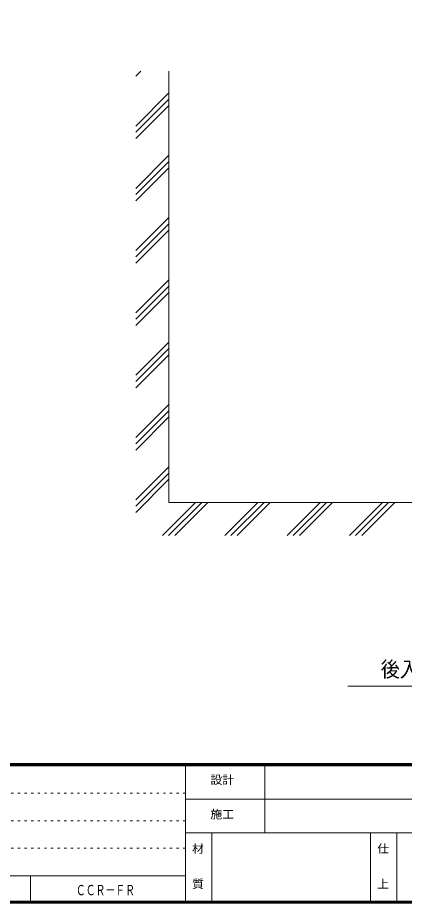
# Model space of a CAD drawing. Units: millimetres, scale not verified. Extents: x -5740 to 5740, y -4020 to 4020.
# Drawn here: x 799 to 2554, y -4020 to 0 of the extents above; entities that cross this region are included whole.
import ezdxf
from ezdxf.enums import TextEntityAlignment as Align

# ---------------------------------------------------------------- set-up
doc = ezdxf.new("R2010")
doc.units = ezdxf.units.MM
doc.header["$LTSCALE"] = 10
doc.linetypes.add('USER1', pattern=[3, 1, -2])
doc.layers.add('0-2_0-F1TEXT', color=7, linetype='Continuous')
for name, color, linetype, lineweight in [('0-3_2-03BODL', 2, 'Continuous', 18), ('0-E_2-F', 3, 'Continuous', 18), ('1-2_F-F4PAPAER', 5, 'Continuous', 18)]:
    doc.layers.add(name, color=color, linetype=linetype, lineweight=lineweight)
doc.styles.add('ＭＳ ゴシック', font='')
doc.styles.get('ＭＳ ゴシック').set_extended_font_data('MS Gothic')

msp = doc.modelspace()

# ---------------------------------------------------------------- linework, layer by layer
at = {"layer": '0-3_2-03BODL', "color": 4}
for p, q in [((1335.32, -265.28), (1357.89, -242.71)), ((1335.32, -491.56), (1485.32, -341.56)), ((1335.32, -519.84), (1485.32, -369.84)), ((1335.32, -548.12), (1485.32, -398.12)), ((1335.32, -774.4), (1485.32, -624.4)), ((1335.32, -802.68), (1485.32, -652.68)), ((1335.32, -830.97), (1485.32, -680.97)), ((1335.32, -1057.24), (1485.32, -907.24)), ((1335.32, -1085.53), (1485.32, -935.53)), ((1335.32, -1113.81), (1485.32, -963.81)), ((1335.32, -1340.08), (1485.32, -1190.08)), ((1335.32, -1368.37), (1485.32, -1218.37)), ((1335.32, -1396.65), (1485.32, -1246.65)), ((1335.32, -1622.93), (1485.32, -1472.93)), ((1335.32, -1651.21), (1485.32, -1501.21)), ((1335.32, -1679.49), (1485.32, -1529.49)), ((1335.32, -1905.77), (1485.32, -1755.77)), ((1335.32, -1934.05), (1485.32, -1784.05)), ((1335.32, -1962.34), (1485.32, -1812.34)), ((1335.32, -2188.61), (1485.32, -2038.61)), ((1335.32, -2216.9), (1485.32, -2066.9)), ((1335.32, -2245.18), (1485.32, -2095.18)), ((1455.82, -2350.95), (1605.82, -2200.95)), ((1484.11, -2350.95), (1634.11, -2200.95)), ((1512.39, -2350.95), (1662.39, -2200.95)), ((1738.66, -2350.95), (1888.66, -2200.95)), ((1766.95, -2350.95), (1916.95, -2200.95)), ((1795.23, -2350.95), (1945.23, -2200.95)), ((2021.51, -2350.95), (2171.51, -2200.95)), ((2049.79, -2350.95), (2199.79, -2200.95)), ((2078.08, -2350.95), (2228.08, -2200.95)), ((2304.35, -2350.95), (2454.35, -2200.95)), ((2332.63, -2350.95), (2482.63, -2200.95)), ((2360.92, -2350.95), (2510.92, -2200.95))]:
    msp.add_line(p, q, dxfattribs=at)
at = {"layer": '0-3_2-03BODL', "color": 7}
for p, q in [((1485.32, -2200.95), (1485.32, -242.71)), ((4915.32, -2200.95), (1485.32, -2200.95))]:
    msp.add_line(p, q, dxfattribs=at)
at = {"layer": '0-E_2-F'}
msp.add_line((4217.43, -3033.71), (2297.43, -3033.71), dxfattribs=at)
at = {"layer": '1-2_F-F4PAPAER'}
for p, q in [((5730, -3385.87), (-5730, -3385.87)), ((-5730, -3386.87), (5730, -3386.87)), ((5730, -3387.87), (-5730, -3387.87)), ((-5730, -3388.87), (5730, -3388.87)), ((5730, -3389.87), (-5730, -3389.87)), ((-5730, -3390.87), (5730, -3390.87)), ((5730, -3391.87), (-5730, -3391.87)), ((-5730, -3392.87), (5730, -3392.87)), ((5730, -3393.87), (-5730, -3393.87)), ((-5730, -3394.87), (5730, -3394.87)), ((5730, -3395.87), (-5730, -3395.87)), ((1560, -4019.87), (1560, -3395.87)), ((1920, -3699.87), (1920, -3395.87)), ((1560, -3547.87), (3080, -3547.87)), ((3080, -3699.87), (1560, -3699.87)), ((1680, -3699.87), (1680, -4019.87)), ((2400, -3699.87), (2400, -4019.87)), ((2520, -4019.87), (2520, -3699.87)), ((856.8, -3895.07), (856.8, -4019.87))]:
    msp.add_line(p, q, dxfattribs=at)
at = {"layer": '1-2_F-F4PAPAER', "color": 6, "linetype": 'USER1'}
for p, q in [((-5740, -3520.67), (1560, -3520.67)), ((1560, -3645.47), (-5740, -3645.47)), ((-5740, -3770.27), (1560, -3770.27))]:
    msp.add_line(p, q, dxfattribs=at)
at = {"layer": '1-2_F-F4PAPAER'}
for points in [[(-5740, -4019.87), (5740, -4019.87), (5740, 4020.13), (-5740, 4020.13)], [(-5739, -4018.87), (5739, -4018.87), (5739, 4019.13), (-5739, 4019.13)], [(-5738, -4017.87), (-5738, 4018.13), (5738, 4018.13), (5738, -4017.87)], [(-5737, -4016.87), (5737, -4016.87), (5737, 4017.13), (-5737, 4017.13)], [(-5736, -4015.87), (-5736, 4016.13), (5736, 4016.13), (5736, -4015.87)], [(-5735, -4014.87), (5735, -4014.87), (5735, 4015.13), (-5735, 4015.13)], [(-5734, -4013.87), (-5734, 4014.13), (5734, 4014.13), (5734, -4013.87)], [(-5733, -4012.87), (5733, -4012.87), (5733, 4013.13), (-5733, 4013.13)], [(-5732, -4011.87), (5732, -4011.87), (5732, 4012.13), (-5732, 4012.13)], [(-5731, -4010.87), (5731, -4010.87), (5731, 4011.13), (-5731, 4011.13)], [(-5730, -4009.87), (-5730, 4010.13), (5730, 4010.13), (5730, -4009.87)]]:
    msp.add_lwpolyline(points, close=True, dxfattribs=at)
msp.add_lwpolyline([(556.8, -4019.87), (556.8, -3895.07), (1560, -3895.07)], dxfattribs=at)

# ---------------------------------------------------------------- texts
at = {"layer": '0-2_0-F1TEXT', "style": 'ＭＳ ゴシック', "width": 0.7}
msp.add_text('ＣＣＲ－ＦＲ', height=46.89, dxfattribs=at).set_placement((1062.76, -3997.47), align=Align.BOTTOM_LEFT)
at = {"layer": '0-E_2-F', "color": 7, "style": 'ＭＳ ゴシック', "width": 0.9}
msp.add_text('後入れラック側面図\u3000Ｓ＝１／２０', height=70.33, dxfattribs=at).set_placement((2446.94, -3013.71), align=Align.BOTTOM_LEFT)
at = {"layer": '1-2_F-F4PAPAER', "color": 7, "style": 'ＭＳ ゴシック', "width": 1.05}
for s, p in [('設計', (1673.56, -3489.56)), ('施工', (1673.56, -3646.34)), ('材', (1590.56, -3802.34)), ('仕', (2430.56, -3802.34)), ('質', (1590.56, -3962.34)), ('上', (2430.56, -3962.34))]:
    msp.add_text(s, height=37.51, dxfattribs=at).set_placement(p, align=Align.BOTTOM_LEFT)

doc.saveas('drawing.dxf')
